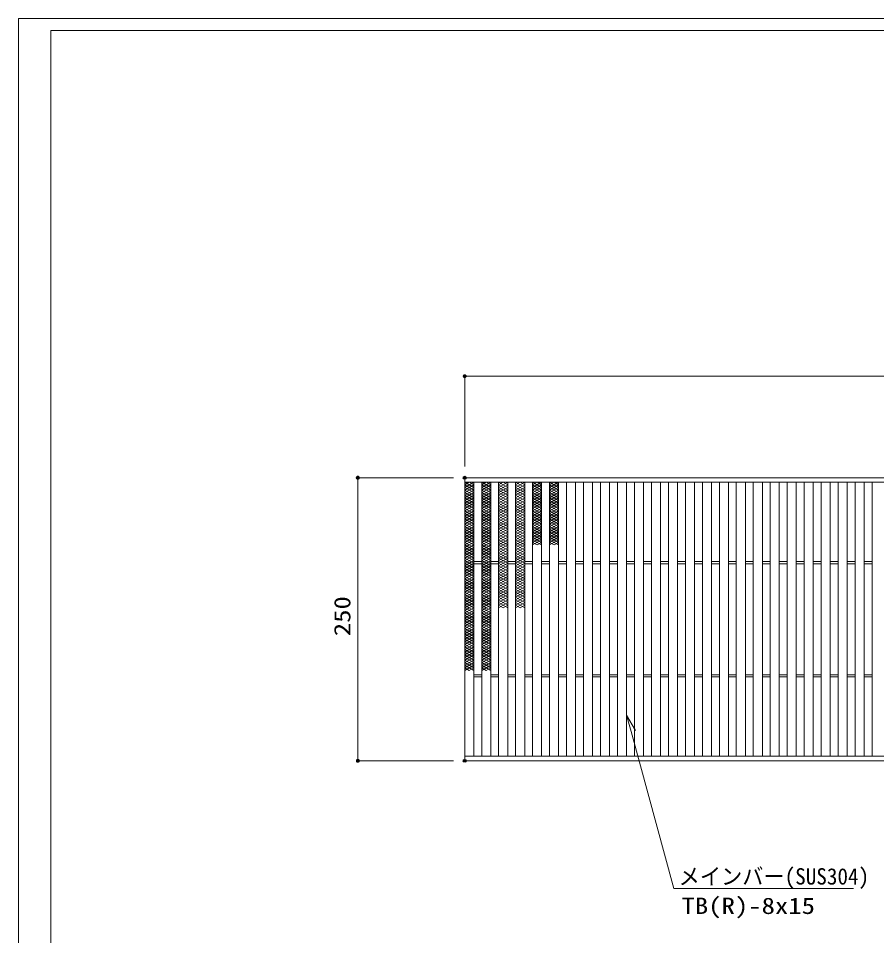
# Model space of a CAD drawing. Units: millimetres on the paper. Extents: x -216 to 216, y -153 to 153.
# Drawn here: x -215.3 to -63.7, y -9.4 to 152.6 of the extents above; entities that cross this region are included whole.
import ezdxf
from ezdxf.enums import TextEntityAlignment as Align

# ---------------------------------------------------------------- set-up
doc = ezdxf.new("R2010")
doc.units = ezdxf.units.MM
doc.header["$PDMODE"] = 32
doc.header["$PDSIZE"] = 0.5
for name, color, linetype, lineweight in [('0-0_A1FRAME', 1, 'Continuous', 9), ('0-2_寸法', 4, 'Continuous', 9), ('0-3_0', 7, 'Continuous', 9), ('0-6_蓋', 3, 'Continuous', 9)]:
    doc.layers.add(name, color=color, linetype=linetype, lineweight=lineweight)
doc.layers.add('0-4_Defpoints', color=7, linetype='Continuous')
doc.styles.add('ＭＳ ゴシック', font='')
doc.styles.get('ＭＳ ゴシック').set_extended_font_data('MS Gothic')

# ---------------------------------------------------------------- blocks, each defined once
blk = doc.blocks.new('_Dot')
at = {"layer": '0-3_0'}
for p, q in [((-0.5, 0), (-1, 0)), ((0.489, 0.1), (-0.489, 0.1)), ((0.399, 0.3), (-0.399, 0.3)), ((0.458, -0.199), (-0.458, -0.199)), ((0.3, -0.399), (-0.3, -0.399))]:
    blk.add_line(p, q, dxfattribs=at)
for points in [[(0.5, 0), (0.496, 0.063), (0.484, 0.124), (0.465, 0.184), (0.438, 0.241), (0.405, 0.294), (0.364, 0.342), (0.319, 0.385), (0.268, 0.422), (0.213, 0.452), (0.155, 0.476), (0.094, 0.491), (0.031, 0.499), (-0.031, 0.499), (-0.094, 0.491), (-0.155, 0.476), (-0.213, 0.452), (-0.268, 0.422), (-0.319, 0.385), (-0.364, 0.342), (-0.405, 0.294), (-0.438, 0.241), (-0.465, 0.184), (-0.484, 0.124), (-0.496, 0.063), (-0.5, 0), (0, 0)], [(-0.5, 0), (-0.496, -0.063), (-0.484, -0.124), (-0.465, -0.184), (-0.438, -0.241), (-0.405, -0.294), (-0.364, -0.342), (-0.319, -0.385), (-0.268, -0.422), (-0.213, -0.452), (-0.155, -0.476), (-0.094, -0.491), (-0.031, -0.499), (0.031, -0.499), (0.094, -0.491), (0.155, -0.476), (0.213, -0.452), (0.268, -0.422), (0.319, -0.385), (0.364, -0.342), (0.405, -0.294), (0.438, -0.241), (0.465, -0.184), (0.484, -0.124), (0.496, -0.063), (0.5, 0), (0, 0)]]:
    blk.add_lwpolyline(points, close=True, dxfattribs=at)
blk = doc.blocks.new('U28')
at = {"layer": '0-6_蓋'}
for p, q in [((0, 5.543), (-0.8, 5.081)), ((-0.8, 5.543), (0.8, 4.619)), ((0.8, 5.543), (-0.8, 4.619)), ((-0.8, 5.081), (0.8, 4.157)), ((0, 5.543), (0.8, 5.081)), ((-0.8, 4.619), (0.8, 3.695)), ((0.8, 4.157), (-0.8, 3.233)), ((0.8, 3.695), (-0.8, 2.771)), ((-0.8, 3.233), (0.8, 2.309)), ((0.8, 3.233), (-0.8, 2.309)), ((-0.8, 2.771), (0.8, 1.848)), ((-0.8, 2.309), (0.8, 1.386)), ((0.8, -3.695), (-0.8, -4.619)), ((0.8, -4.157), (-0.8, -5.081)), ((0.8, -4.619), (-0.8, -5.543)), ((-0.8, -4.619), (0.8, -5.543)), ((-0.8, -5.081), (0, -5.543)), ((0.8, -5.081), (0, -5.543))]:
    blk.add_line(p, q, dxfattribs=at)
for points in [[(0.8, 5.081), (-0.8, 4.157), (0.8, 3.233)], [(0.8, 4.619), (-0.8, 3.695), (0.8, 2.771)], [(0.8, 2.771), (-0.8, 1.848), (0.8, 0.924)], [(0.8, 2.309), (-0.8, 1.386), (0.8, 0.462)], [(0.8, 1.848), (-0.8, 0.924), (0.8, 0)], [(0.8, 1.386), (-0.8, 0.462), (0.8, -0.462)], [(0.8, 0.924), (-0.8, 0), (0.8, -0.924)], [(0.8, 0.462), (-0.8, -0.462), (0.8, -1.386)], [(0.8, 0), (-0.8, -0.924), (0.8, -1.848)], [(0.8, -0.462), (-0.8, -1.386), (0.8, -2.309)], [(0.8, -0.924), (-0.8, -1.848), (0.8, -2.771)], [(0.8, -1.386), (-0.8, -2.309), (0.8, -3.233)], [(0.8, -1.848), (-0.8, -2.771), (0.8, -3.695)], [(0.8, -2.309), (-0.8, -3.233), (0.8, -4.157)], [(0.8, -2.771), (-0.8, -3.695), (0.8, -4.619)], [(0.8, -3.233), (-0.8, -4.157), (0.8, -5.081)]]:
    blk.add_lwpolyline(points, dxfattribs=at)
blk = doc.blocks.new('U34')
at = {"layer": '0-6_蓋'}
for p in [(0, 0), (0, -11.085)]:
    blk.add_blockref('U28', p, dxfattribs=at)
blk = doc.blocks.new('U36')
at = {"layer": '0-6_蓋'}
for p, q in [((0, 5.543), (-0.8, 5.081)), ((-0.8, 5.543), (0.8, 4.619)), ((0.8, 5.543), (-0.8, 4.619)), ((-0.8, 5.081), (0.8, 4.157)), ((0, 5.543), (0.8, 5.081)), ((-0.8, 4.619), (0.8, 3.695)), ((0.8, 4.157), (-0.8, 3.233)), ((0.8, 3.695), (-0.8, 2.771)), ((-0.8, 3.233), (0.8, 2.309)), ((0.8, 3.233), (-0.8, 2.309)), ((-0.8, 2.771), (0.8, 1.848)), ((-0.8, 2.309), (0.8, 1.386)), ((0.8, -3.695), (-0.8, -4.619)), ((0.8, -4.157), (-0.8, -5.081)), ((0.8, -4.619), (-0.8, -5.543)), ((-0.8, -4.619), (0.8, -5.543)), ((-0.8, -5.081), (0, -5.543)), ((0.8, -5.081), (0, -5.543))]:
    blk.add_line(p, q, dxfattribs=at)
for points in [[(0.8, 5.081), (-0.8, 4.157), (0.8, 3.233)], [(0.8, 4.619), (-0.8, 3.695), (0.8, 2.771)], [(0.8, 2.771), (-0.8, 1.848), (0.8, 0.924)], [(0.8, 2.309), (-0.8, 1.386), (0.8, 0.462)], [(0.8, 1.848), (-0.8, 0.924), (0.8, 0)], [(0.8, 1.386), (-0.8, 0.462), (0.8, -0.462)], [(0.8, 0.924), (-0.8, 0), (0.8, -0.924)], [(0.8, 0.462), (-0.8, -0.462), (0.8, -1.386)], [(0.8, 0), (-0.8, -0.924), (0.8, -1.848)], [(0.8, -0.462), (-0.8, -1.386), (0.8, -2.309)], [(0.8, -0.924), (-0.8, -1.848), (0.8, -2.771)], [(0.8, -1.386), (-0.8, -2.309), (0.8, -3.233)], [(0.8, -1.848), (-0.8, -2.771), (0.8, -3.695)], [(0.8, -2.309), (-0.8, -3.233), (0.8, -4.157)], [(0.8, -2.771), (-0.8, -3.695), (0.8, -4.619)], [(0.8, -3.233), (-0.8, -4.157), (0.8, -5.081)]]:
    blk.add_lwpolyline(points, dxfattribs=at)
blk = doc.blocks.new('U35')
at = {"layer": '0-6_蓋'}
for p in [(0, 0), (0, -11.085)]:
    blk.add_blockref('U36', p, dxfattribs=at)
blk = doc.blocks.new('U29')
at = {"layer": '0-6_蓋'}
for p, q in [((0, 5.543), (-0.8, 5.081)), ((-0.8, 5.543), (0.8, 4.619)), ((0.8, 5.543), (-0.8, 4.619)), ((-0.8, 5.081), (0.8, 4.157)), ((0, 5.543), (0.8, 5.081)), ((-0.8, 4.619), (0.8, 3.695)), ((0.8, 4.157), (-0.8, 3.233)), ((0.8, 3.695), (-0.8, 2.771)), ((-0.8, 3.233), (0.8, 2.309)), ((0.8, 3.233), (-0.8, 2.309)), ((-0.8, 2.771), (0.8, 1.848)), ((-0.8, 2.309), (0.8, 1.386)), ((0.8, -3.695), (-0.8, -4.619)), ((0.8, -4.157), (-0.8, -5.081)), ((0.8, -4.619), (-0.8, -5.543)), ((-0.8, -4.619), (0.8, -5.543)), ((-0.8, -5.081), (0, -5.543)), ((0.8, -5.081), (0, -5.543))]:
    blk.add_line(p, q, dxfattribs=at)
for points in [[(0.8, 5.081), (-0.8, 4.157), (0.8, 3.233)], [(0.8, 4.619), (-0.8, 3.695), (0.8, 2.771)], [(0.8, 2.771), (-0.8, 1.848), (0.8, 0.924)], [(0.8, 2.309), (-0.8, 1.386), (0.8, 0.462)], [(0.8, 1.848), (-0.8, 0.924), (0.8, 0)], [(0.8, 1.386), (-0.8, 0.462), (0.8, -0.462)], [(0.8, 0.924), (-0.8, 0), (0.8, -0.924)], [(0.8, 0.462), (-0.8, -0.462), (0.8, -1.386)], [(0.8, 0), (-0.8, -0.924), (0.8, -1.848)], [(0.8, -0.462), (-0.8, -1.386), (0.8, -2.309)], [(0.8, -0.924), (-0.8, -1.848), (0.8, -2.771)], [(0.8, -1.386), (-0.8, -2.309), (0.8, -3.233)], [(0.8, -1.848), (-0.8, -2.771), (0.8, -3.695)], [(0.8, -2.309), (-0.8, -3.233), (0.8, -4.157)], [(0.8, -2.771), (-0.8, -3.695), (0.8, -4.619)], [(0.8, -3.233), (-0.8, -4.157), (0.8, -5.081)]]:
    blk.add_lwpolyline(points, dxfattribs=at)
blk = doc.blocks.new('U37')
at = {"layer": '0-6_蓋'}
blk.add_blockref('U29', (0, 0), dxfattribs=at)
blk = doc.blocks.new('U30')
at = {"layer": '0-6_蓋'}
for p, q in [((0, 5.543), (-0.8, 5.081)), ((-0.8, 5.543), (0.8, 4.619)), ((0.8, 5.543), (-0.8, 4.619)), ((-0.8, 5.081), (0.8, 4.157)), ((0, 5.543), (0.8, 5.081)), ((-0.8, 4.619), (0.8, 3.695)), ((0.8, 4.157), (-0.8, 3.233)), ((0.8, 3.695), (-0.8, 2.771)), ((-0.8, 3.233), (0.8, 2.309)), ((0.8, 3.233), (-0.8, 2.309)), ((-0.8, 2.771), (0.8, 1.848)), ((-0.8, 2.309), (0.8, 1.386)), ((0.8, -3.695), (-0.8, -4.619)), ((0.8, -4.157), (-0.8, -5.081)), ((0.8, -4.619), (-0.8, -5.543)), ((-0.8, -4.619), (0.8, -5.543)), ((-0.8, -5.081), (0, -5.543)), ((0.8, -5.081), (0, -5.543))]:
    blk.add_line(p, q, dxfattribs=at)
for points in [[(0.8, 5.081), (-0.8, 4.157), (0.8, 3.233)], [(0.8, 4.619), (-0.8, 3.695), (0.8, 2.771)], [(0.8, 2.771), (-0.8, 1.848), (0.8, 0.924)], [(0.8, 2.309), (-0.8, 1.386), (0.8, 0.462)], [(0.8, 1.848), (-0.8, 0.924), (0.8, 0)], [(0.8, 1.386), (-0.8, 0.462), (0.8, -0.462)], [(0.8, 0.924), (-0.8, 0), (0.8, -0.924)], [(0.8, 0.462), (-0.8, -0.462), (0.8, -1.386)], [(0.8, 0), (-0.8, -0.924), (0.8, -1.848)], [(0.8, -0.462), (-0.8, -1.386), (0.8, -2.309)], [(0.8, -0.924), (-0.8, -1.848), (0.8, -2.771)], [(0.8, -1.386), (-0.8, -2.309), (0.8, -3.233)], [(0.8, -1.848), (-0.8, -2.771), (0.8, -3.695)], [(0.8, -2.309), (-0.8, -3.233), (0.8, -4.157)], [(0.8, -2.771), (-0.8, -3.695), (0.8, -4.619)], [(0.8, -3.233), (-0.8, -4.157), (0.8, -5.081)]]:
    blk.add_lwpolyline(points, dxfattribs=at)
blk = doc.blocks.new('U38')
at = {"layer": '0-6_蓋'}
blk.add_blockref('U30', (0, 0), dxfattribs=at)
blk = doc.blocks.new('U39')
at = {"layer": '0-6_蓋'}
for p, q in [((0, 5.543), (-0.8, 5.081)), ((-0.8, 5.543), (0.8, 4.619)), ((0.8, 5.543), (-0.8, 4.619)), ((-0.8, 5.081), (0.8, 4.157)), ((0, 5.543), (0.8, 5.081)), ((-0.8, 4.619), (0.8, 3.695)), ((0.8, 4.157), (-0.8, 3.233)), ((0.8, 3.695), (-0.8, 2.771)), ((-0.8, 3.233), (0.8, 2.309)), ((0.8, 3.233), (-0.8, 2.309)), ((-0.8, 2.771), (0.8, 1.848)), ((-0.8, 2.309), (0.8, 1.386)), ((0.8, -3.695), (-0.8, -4.619)), ((0.8, -4.157), (-0.8, -5.081)), ((0.8, -4.619), (-0.8, -5.543)), ((-0.8, -4.619), (0.8, -5.543)), ((-0.8, -5.081), (0, -5.543)), ((0.8, -5.081), (0, -5.543))]:
    blk.add_line(p, q, dxfattribs=at)
for points in [[(0.8, 5.081), (-0.8, 4.157), (0.8, 3.233)], [(0.8, 4.619), (-0.8, 3.695), (0.8, 2.771)], [(0.8, 2.771), (-0.8, 1.848), (0.8, 0.924)], [(0.8, 2.309), (-0.8, 1.386), (0.8, 0.462)], [(0.8, 1.848), (-0.8, 0.924), (0.8, 0)], [(0.8, 1.386), (-0.8, 0.462), (0.8, -0.462)], [(0.8, 0.924), (-0.8, 0), (0.8, -0.924)], [(0.8, 0.462), (-0.8, -0.462), (0.8, -1.386)], [(0.8, 0), (-0.8, -0.924), (0.8, -1.848)], [(0.8, -0.462), (-0.8, -1.386), (0.8, -2.309)], [(0.8, -0.924), (-0.8, -1.848), (0.8, -2.771)], [(0.8, -1.386), (-0.8, -2.309), (0.8, -3.233)], [(0.8, -1.848), (-0.8, -2.771), (0.8, -3.695)], [(0.8, -2.309), (-0.8, -3.233), (0.8, -4.157)], [(0.8, -2.771), (-0.8, -3.695), (0.8, -4.619)], [(0.8, -3.233), (-0.8, -4.157), (0.8, -5.081)]]:
    blk.add_lwpolyline(points, dxfattribs=at)
blk = doc.blocks.new('U32')
at = {"layer": '0-6_蓋'}
for p in [(0, 0), (0, -11.085), (0, -22.17)]:
    blk.add_blockref('U39', p, dxfattribs=at)
blk = doc.blocks.new('U31')
at = {"layer": '0-6_蓋'}
for p, q in [((0, 5.543), (-0.8, 5.081)), ((-0.8, 5.543), (0.8, 4.619)), ((0.8, 5.543), (-0.8, 4.619)), ((-0.8, 5.081), (0.8, 4.157)), ((0, 5.543), (0.8, 5.081)), ((-0.8, 4.619), (0.8, 3.695)), ((0.8, 4.157), (-0.8, 3.233)), ((0.8, 3.695), (-0.8, 2.771)), ((-0.8, 3.233), (0.8, 2.309)), ((0.8, 3.233), (-0.8, 2.309)), ((-0.8, 2.771), (0.8, 1.848)), ((-0.8, 2.309), (0.8, 1.386)), ((0.8, -3.695), (-0.8, -4.619)), ((0.8, -4.157), (-0.8, -5.081)), ((0.8, -4.619), (-0.8, -5.543)), ((-0.8, -4.619), (0.8, -5.543)), ((-0.8, -5.081), (0, -5.543)), ((0.8, -5.081), (0, -5.543))]:
    blk.add_line(p, q, dxfattribs=at)
for points in [[(0.8, 5.081), (-0.8, 4.157), (0.8, 3.233)], [(0.8, 4.619), (-0.8, 3.695), (0.8, 2.771)], [(0.8, 2.771), (-0.8, 1.848), (0.8, 0.924)], [(0.8, 2.309), (-0.8, 1.386), (0.8, 0.462)], [(0.8, 1.848), (-0.8, 0.924), (0.8, 0)], [(0.8, 1.386), (-0.8, 0.462), (0.8, -0.462)], [(0.8, 0.924), (-0.8, 0), (0.8, -0.924)], [(0.8, 0.462), (-0.8, -0.462), (0.8, -1.386)], [(0.8, 0), (-0.8, -0.924), (0.8, -1.848)], [(0.8, -0.462), (-0.8, -1.386), (0.8, -2.309)], [(0.8, -0.924), (-0.8, -1.848), (0.8, -2.771)], [(0.8, -1.386), (-0.8, -2.309), (0.8, -3.233)], [(0.8, -1.848), (-0.8, -2.771), (0.8, -3.695)], [(0.8, -2.309), (-0.8, -3.233), (0.8, -4.157)], [(0.8, -2.771), (-0.8, -3.695), (0.8, -4.619)], [(0.8, -3.233), (-0.8, -4.157), (0.8, -5.081)]]:
    blk.add_lwpolyline(points, dxfattribs=at)
blk = doc.blocks.new('U33')
at = {"layer": '0-6_蓋'}
for p in [(0, 0), (0, -11.085), (0, -22.17)]:
    blk.add_blockref('U31', p, dxfattribs=at)
blk = doc.blocks.new('MLeader1')
at = {"layer": '0-2_寸法'}
for p, q in [((-107.85, 29.558), (-107.06, 26.664)), ((-99.134, -1.059), (-67.754, -1.059))]:
    blk.add_line(p, q, dxfattribs=at)
for points in [[(-107.836, 26.452), (-107.85, 29.558), (-106.285, 26.875)], [(-107.06, 26.664), (-99.494, -1.059), (-99.134, -1.059)]]:
    blk.add_lwpolyline(points, dxfattribs=at)
at = {"layer": '0-2_寸法', "style": 'ＭＳ ゴシック'}
for s, width, p in [('メインバー(SUS304)', 0.95, (-98.634, -1.214)), ('TB(R)-8x15', 1.2, (-98.134, -6.414))]:
    blk.add_text(s, height=2.889, dxfattribs=dict(at, width=width)).set_placement(p, align=Align.BOTTOM_LEFT)

msp = doc.modelspace()

# ---------------------------------------------------------------- linework, layer by layer
at = {"layer": '0-0_A1FRAME'}
msp.add_line((-209.583, 150.486), (-209.583, -150.496), dxfattribs=at)
msp.add_lwpolyline([(-215.33, 152.642), (-215.33, -152.651), (215.33, -152.651), (215.33, 152.642)], close=True, dxfattribs=at)
msp.add_lwpolyline([(199.525, -150.496), (199.525, 150.486), (-209.583, 150.486)], dxfattribs=at)
at = {"layer": '0-2_寸法'}
for p, q in [((-136.45, 73.515), (-136.45, 89.448)), ((-135.95, 89.448), (62.65, 89.448)), ((-138.45, 71.515), (-155.338, 71.515)), ((-155.338, 22.015), (-155.338, 71.015)), ((-138.45, 21.515), (-155.338, 21.515))]:
    msp.add_line(p, q, dxfattribs=at)
at = {"layer": '0-4_Defpoints'}
for p in [(-155.338, 71.515), (-136.45, 71.515), (-136.45, 71.515), (-136.45, 21.515)]:
    msp.add_point(p, dxfattribs=at)
at = {"layer": '0-6_蓋'}
for p, q in [((-136.45, 21.515), (-136.45, 71.515)), ((-136.45, 71.515), (63.15, 71.515)), ((-136.45, 70.715), (63.15, 70.715)), ((-134.85, 22.315), (-134.85, 70.715)), ((-133.45, 22.315), (-133.45, 70.715)), ((-131.85, 22.315), (-131.85, 70.715)), ((-130.45, 22.315), (-130.45, 70.715)), ((-128.85, 22.315), (-128.85, 70.715)), ((-127.45, 22.315), (-127.45, 70.715)), ((-125.85, 22.315), (-125.85, 70.715)), ((-124.45, 22.315), (-124.45, 70.715)), ((-122.85, 22.315), (-122.85, 70.715)), ((-121.45, 22.315), (-121.45, 70.715)), ((-119.85, 22.315), (-119.85, 70.715)), ((-118.45, 22.315), (-118.45, 70.715)), ((-116.85, 22.315), (-116.85, 70.715)), ((-115.45, 22.315), (-115.45, 70.715)), ((-113.85, 22.315), (-113.85, 70.715)), ((-112.45, 22.315), (-112.45, 70.715)), ((-110.85, 22.315), (-110.85, 70.715)), ((-109.45, 22.315), (-109.45, 70.715)), ((-107.85, 22.315), (-107.85, 70.715)), ((-106.45, 22.315), (-106.45, 70.715)), ((-104.85, 22.315), (-104.85, 70.715)), ((-103.45, 22.315), (-103.45, 70.715)), ((-101.85, 22.315), (-101.85, 70.715)), ((-100.45, 22.315), (-100.45, 70.715)), ((-98.85, 22.315), (-98.85, 70.715)), ((-97.45, 22.315), (-97.45, 70.715)), ((-95.85, 22.315), (-95.85, 70.715)), ((-94.45, 22.315), (-94.45, 70.715)), ((-92.85, 22.315), (-92.85, 70.715)), ((-91.45, 22.315), (-91.45, 70.715)), ((-89.85, 22.315), (-89.85, 70.715)), ((-88.45, 22.315), (-88.45, 70.715)), ((-86.85, 22.315), (-86.85, 70.715)), ((-85.45, 22.315), (-85.45, 70.715)), ((-83.85, 22.315), (-83.85, 70.715)), ((-82.45, 22.315), (-82.45, 70.715)), ((-80.85, 22.315), (-80.85, 70.715)), ((-79.45, 22.315), (-79.45, 70.715)), ((-77.85, 22.315), (-77.85, 70.715)), ((-76.45, 22.315), (-76.45, 70.715)), ((-74.85, 22.315), (-74.85, 70.715)), ((-73.45, 22.315), (-73.45, 70.715)), ((-71.85, 22.315), (-71.85, 70.715)), ((-70.45, 22.315), (-70.45, 70.715)), ((-68.85, 22.315), (-68.85, 70.715)), ((-67.45, 22.315), (-67.45, 70.715)), ((-65.85, 22.315), (-65.85, 70.715)), ((-64.45, 22.315), (-64.45, 70.715)), ((-134.85, 56.715), (-133.45, 56.715)), ((-131.85, 56.715), (-130.45, 56.715)), ((-128.85, 56.715), (-127.45, 56.715)), ((-125.85, 56.715), (-124.45, 56.715)), ((-122.85, 56.715), (-121.45, 56.715)), ((-119.85, 56.715), (-118.45, 56.715)), ((-116.85, 56.715), (-115.45, 56.715)), ((-113.85, 56.715), (-112.45, 56.715)), ((-110.85, 56.715), (-109.45, 56.715)), ((-107.85, 56.715), (-106.45, 56.715)), ((-104.85, 56.715), (-103.45, 56.715)), ((-101.85, 56.715), (-100.45, 56.715)), ((-98.85, 56.715), (-97.45, 56.715)), ((-95.85, 56.715), (-94.45, 56.715)), ((-92.85, 56.715), (-91.45, 56.715)), ((-89.85, 56.715), (-88.45, 56.715)), ((-86.85, 56.715), (-85.45, 56.715)), ((-83.85, 56.715), (-82.45, 56.715)), ((-80.85, 56.715), (-79.45, 56.715)), ((-77.85, 56.715), (-76.45, 56.715)), ((-74.85, 56.715), (-73.45, 56.715)), ((-71.85, 56.715), (-70.45, 56.715)), ((-68.85, 56.715), (-67.45, 56.715)), ((-65.85, 56.715), (-64.45, 56.715)), ((-134.85, 56.315), (-133.45, 56.315)), ((-131.85, 56.315), (-130.45, 56.315)), ((-128.85, 56.315), (-127.45, 56.315)), ((-125.85, 56.315), (-124.45, 56.315)), ((-122.85, 56.315), (-121.45, 56.315)), ((-119.85, 56.315), (-118.45, 56.315)), ((-116.85, 56.315), (-115.45, 56.315)), ((-113.85, 56.315), (-112.45, 56.315)), ((-110.85, 56.315), (-109.45, 56.315)), ((-107.85, 56.315), (-106.45, 56.315)), ((-104.85, 56.315), (-103.45, 56.315)), ((-101.85, 56.315), (-100.45, 56.315)), ((-98.85, 56.315), (-97.45, 56.315)), ((-95.85, 56.315), (-94.45, 56.315)), ((-92.85, 56.315), (-91.45, 56.315)), ((-89.85, 56.315), (-88.45, 56.315)), ((-86.85, 56.315), (-85.45, 56.315)), ((-83.85, 56.315), (-82.45, 56.315)), ((-80.85, 56.315), (-79.45, 56.315)), ((-77.85, 56.315), (-76.45, 56.315)), ((-74.85, 56.315), (-73.45, 56.315)), ((-71.85, 56.315), (-70.45, 56.315)), ((-68.85, 56.315), (-67.45, 56.315)), ((-65.85, 56.315), (-64.45, 56.315)), ((-134.85, 36.715), (-133.45, 36.715)), ((-134.85, 36.315), (-133.45, 36.315)), ((-131.85, 36.715), (-130.45, 36.715)), ((-131.85, 36.315), (-130.45, 36.315)), ((-128.85, 36.715), (-127.45, 36.715)), ((-128.85, 36.315), (-127.45, 36.315)), ((-125.85, 36.715), (-124.45, 36.715)), ((-125.85, 36.315), (-124.45, 36.315)), ((-122.85, 36.715), (-121.45, 36.715)), ((-122.85, 36.315), (-121.45, 36.315)), ((-119.85, 36.715), (-118.45, 36.715)), ((-119.85, 36.315), (-118.45, 36.315)), ((-116.85, 36.715), (-115.45, 36.715)), ((-116.85, 36.315), (-115.45, 36.315)), ((-113.85, 36.715), (-112.45, 36.715)), ((-113.85, 36.315), (-112.45, 36.315)), ((-110.85, 36.715), (-109.45, 36.715)), ((-110.85, 36.315), (-109.45, 36.315)), ((-107.85, 36.715), (-106.45, 36.715)), ((-107.85, 36.315), (-106.45, 36.315)), ((-104.85, 36.715), (-103.45, 36.715)), ((-104.85, 36.315), (-103.45, 36.315)), ((-101.85, 36.715), (-100.45, 36.715)), ((-101.85, 36.315), (-100.45, 36.315)), ((-98.85, 36.715), (-97.45, 36.715)), ((-98.85, 36.315), (-97.45, 36.315)), ((-95.85, 36.715), (-94.45, 36.715)), ((-95.85, 36.315), (-94.45, 36.315)), ((-92.85, 36.715), (-91.45, 36.715)), ((-92.85, 36.315), (-91.45, 36.315)), ((-89.85, 36.715), (-88.45, 36.715)), ((-89.85, 36.315), (-88.45, 36.315)), ((-86.85, 36.715), (-85.45, 36.715)), ((-86.85, 36.315), (-85.45, 36.315)), ((-83.85, 36.715), (-82.45, 36.715)), ((-83.85, 36.315), (-82.45, 36.315)), ((-80.85, 36.715), (-79.45, 36.715)), ((-80.85, 36.315), (-79.45, 36.315)), ((-77.85, 36.715), (-76.45, 36.715)), ((-77.85, 36.315), (-76.45, 36.315)), ((-74.85, 36.715), (-73.45, 36.715)), ((-74.85, 36.315), (-73.45, 36.315)), ((-71.85, 36.715), (-70.45, 36.715)), ((-71.85, 36.315), (-70.45, 36.315)), ((-68.85, 36.715), (-67.45, 36.715)), ((-68.85, 36.315), (-67.45, 36.315)), ((-65.85, 36.715), (-64.45, 36.715)), ((-65.85, 36.315), (-64.45, 36.315)), ((-136.45, 22.315), (63.15, 22.315))]:
    msp.add_line(p, q, dxfattribs=at)
msp.add_lwpolyline([(-136.45, 21.515), (63.15, 21.515), (63.15, 71.515)], dxfattribs=at)

# ---------------------------------------------------------------- block references
at = {"layer": '0-2_寸法', "xscale": 0.5, "yscale": 0.5}
for p, rotation in [((-136.45, 89.448), 180), ((-155.338, 71.515), 90), ((-155.338, 21.515), 270)]:
    msp.add_blockref('_Dot', p, dxfattribs=dict(at, rotation=rotation))
at = {"layer": '0-2_寸法'}
msp.add_blockref('MLeader1', (0, 0), dxfattribs=at)
at = {"layer": '0-6_蓋'}
for name, p in [('U32', (-135.65, 65.173)), ('U33', (-132.65, 65.173)), ('U34', (-129.65, 65.173)), ('U35', (-126.65, 65.173)), ('U37', (-123.65, 65.173)), ('U38', (-120.65, 65.173))]:
    msp.add_blockref(name, p, dxfattribs=at)

# ---------------------------------------------------------------- texts
at = {"layer": '0-2_寸法', "style": 'ＭＳ ゴシック', "width": 1.2}
msp.add_text('250', height=2.889, rotation=90, dxfattribs=at).set_placement((-155.783, 43.515), align=Align.BOTTOM_LEFT)

doc.saveas('drawing.dxf')
